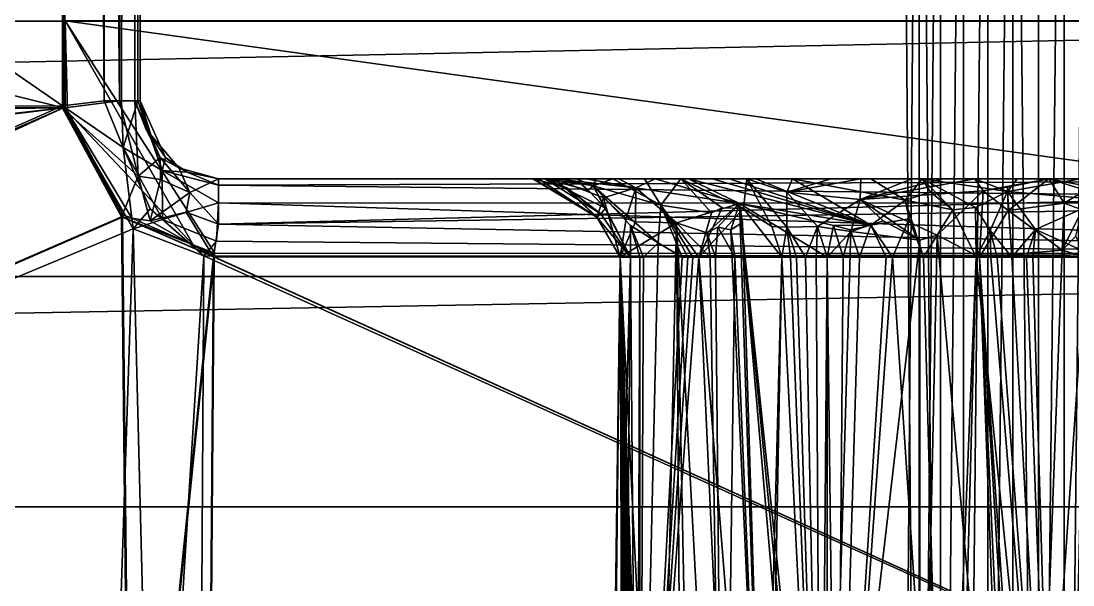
# Model space of a CAD drawing. Extents: x -30 to 83, y -53 to 60.
# Drawn here: x 24.895 to 27.588, y 0.556 to 2 of the extents above; entities that cross this region are included whole.
import ezdxf

# ---------------------------------------------------------------- set-up
doc = ezdxf.new("R2010")
doc.units = 0
doc.header["$MEASUREMENT"] = 0

msp = doc.modelspace()

# ---------------------------------------------------------------- linework, layer by layer
for points in [[(63.169998, -40), (-9.17, -40), (63.169998, 60)], [(-9.17, 60), (63.169998, 60), (-9.17, -40)], [(-7.187, 58, 2), (-7.187, -40, 2), (61.187, -40, 2)], [(61.187, 58, 2), (-7.187, 58, 2), (61.187, -40, 2)], [(2.69901, 1.776681, 66.700218), (25.000391, 1.782931, 66.700218), (2.7, 17.190451, 66.700218)], [(2.69901, 1.776681, 54.30022), (25, 17.190451, 54.30022), (9.932811, -4.822289, 54.300491)], [(25, 17.190451, 54.30022), (2.69901, 1.776681, 54.30022), (2.7, 17.190451, 54.30022)], [(25, 17.190451, 66.700218), (2.7, 17.190451, 66.700218), (25.000391, 1.782931, 66.700218)], [(10.648721, -4.802359, 54.30022), (9.932811, -4.822289, 54.300491), (25, 17.190451, 54.30022)], [(25.00099, 1.776681, 54.30022), (10.648721, -4.802359, 54.30022), (25, 17.190451, 54.30022)], [(25.086, 17.190451, 54.320881), (25.146749, 1.795481, 54.365742), (25, 17.190451, 54.30022)], [(25.00099, 1.776681, 54.30022), (25, 17.190451, 54.30022), (25.146749, 1.795481, 54.365742)], [(25.000391, 1.782931, 66.700218), (25.107361, 1.795481, 66.668739), (25, 17.190451, 66.700218)], [(25.12509, 17.190451, 66.655548), (25, 17.190451, 66.700218), (25.107361, 1.795481, 66.668739)], [(25.157831, 17.190451, 54.377842), (25.146749, 1.795481, 54.365742), (25.086, 17.190451, 54.320881)], [(25.12509, 17.190451, 66.655548), (25.107361, 1.795481, 66.668739), (25.15143, 1.795481, 66.62735)], [(25.12509, 17.190451, 66.655548), (25.15143, 1.795481, 66.62735), (25.184391, 17.190451, 66.57534)], [(25.146749, 1.795481, 54.365742), (25.157831, 17.190451, 54.377842), (25.186041, 1.795481, 54.430222)], [(25.15143, 1.795481, 66.62735), (25.19376, 1.795481, 66.54763), (25.184391, 17.190451, 66.57534)], [(25.157831, 17.190451, 54.377842), (25.200001, 17.190451, 54.500221), (25.186041, 1.795481, 54.430222)], [(25.19376, 1.795481, 66.54763), (25.200001, 17.190451, 66.500221), (25.184391, 17.190451, 66.57534)], [(25.200001, 1.795481, 54.500221), (25.186041, 1.795481, 54.430222), (25.200001, 17.190451, 54.500221)], [(25.19376, 1.795481, 66.54763), (25.200001, 1.795481, 66.500221), (25.200001, 17.190451, 66.500221)], [(25.200001, 17.190451, 66.500221), (25.200001, 1.795481, 66.500221), (25.200001, 17.190451, 54.500221)], [(25.200001, 1.795481, 66.500221), (25.200001, 1.795481, 54.500221), (25.200001, 17.190451, 54.500221)], [(2.697359, 7.31, 53.998001), (2.697, 1.777, 53.998001), (25.003, 1.777, 53.998001)], [(2.697359, 7.31, 53.998001), (25.003, 1.777, 53.998001), (25.002642, 7.31, 53.998001)], [(25.002642, 7.31, 53.998001), (25.003, 1.777, 53.998001), (25.007446, 2, 54)], [(0.964001, 4.692001, 68), (27.194, -2.101002, 68), (27.145, 4.145, 68)], [(0.964001, 4.692001, 68), (0.985001, 4.630001, 68), (27.145, -2.145, 68)], [(27.145, -2.145, 68), (27.194, -2.101002, 68), (0.964001, 4.692001, 68)], [(0.985001, 4.630001, 68), (0.998001, 4.566002, 68), (27.101, -2.194, 68)], [(27.101, -2.194, 68), (27.145, -2.145, 68), (0.985001, 4.630001, 68)], [(0.998001, 4.566002, 68), (1.001999, 4.5, 68), (27.064999, -2.249001, 68)], [(27.064999, -2.249001, 68), (27.101, -2.194, 68), (0.998001, 4.566002, 68)], [(0.972668, -2.015999, 67), (0.855, 4.145, 67), (26.997, 4.5, 67)], [(0.964001, -2.307999, 67), (0.935001, -2.249001, 67), (26.997, 4.5, 67)], [(0.935001, -2.249001, 67), (0.972668, -2.015999, 67), (26.997, 4.5, 67)], [(26.997, 4.5, 67), (27.001999, 4.433998, 67), (0.964001, -2.307999, 67)], [(1.001999, 4.5, 68), (0.998001, 4.433998, 68), (27.035999, -2.307999, 68)], [(27.035999, -2.307999, 68), (27.064999, -2.249001, 68), (1.001999, 4.5, 68)], [(0.985001, -2.369999, 67), (0.964001, -2.307999, 67), (27.001999, 4.433998, 67)], [(0.998001, 4.433998, 68), (0.985001, 4.369999, 68), (27.014999, -2.369999, 68)], [(27.001999, 4.433998, 67), (27.014999, 4.369999, 67), (0.985001, -2.369999, 67)], [(27.014999, -2.369999, 68), (27.035999, -2.307999, 68), (0.998001, 4.433998, 68)], [(0.985001, 4.369999, 68), (0.964001, 4.307999, 68), (27.001999, -2.433998, 68)], [(27.001999, -2.433998, 68), (27.014999, -2.369999, 68), (0.985001, 4.369999, 68)], [(0.998001, -2.433998, 67), (0.985001, -2.369999, 67), (27.014999, 4.369999, 67)], [(27.014999, 4.369999, 67), (27.035999, 4.307999, 67), (0.998001, -2.433998, 67)], [(0.964001, 4.307999, 68), (0.935001, 4.249001, 68), (26.997, -2.5, 68)], [(26.997, -2.5, 68), (27.001999, -2.433998, 68), (0.964001, 4.307999, 68)], [(1.001999, -2.5, 67), (0.998001, -2.433998, 67), (27.035999, 4.307999, 67)], [(27.035999, 4.307999, 67), (27.064999, 4.249001, 67), (1.001999, -2.5, 67)], [(0.935001, 4.249001, 68), (0.898998, 4.194, 68), (26.997, -2.5, 68)], [(27.064999, 4.249001, 67), (27.101, 4.194, 67), (0.998001, -2.566002, 67)], [(0.998001, -2.566002, 67), (1.001999, -2.5, 67), (27.064999, 4.249001, 67)], [(0.898998, 4.194, 68), (0.855, 4.145, 68), (27.001999, -2.566002, 68)], [(27.001999, -2.566002, 68), (26.997, -2.5, 68), (0.898998, 4.194, 68)], [(27.101, 4.194, 67), (27.145, 4.145, 67), (0.985001, -2.630001, 67)], [(0.985001, -2.630001, 67), (0.998001, -2.566002, 67), (27.101, 4.194, 67)], [(0.855, 4.145, 68), (0.806, 4.101002, 68), (27.001999, -2.566002, 68)], [(27.145, 4.145, 67), (27.194, 4.101002, 67), (0.964001, -2.692001, 67)], [(0.964001, -2.692001, 67), (0.985001, -2.630001, 67), (27.145, 4.145, 67)], [(27.194, 4.101002, 68), (27.145, 4.145, 68), (27.194, -2.101002, 68)], [(0.855, -2.145, 68), (27.001999, -2.566002, 68), (0.806, 4.101002, 68)], [(27.194, 4.101002, 67), (27.145, -2.145, 67), (0.964001, -2.692001, 67)], [(27.194, -2.101002, 67), (27.145, -2.145, 67), (27.194, 4.101002, 67)], [(27.249001, -2.064999, 67), (27.194, -2.101002, 67), (27.194, 4.101002, 67)], [(27.249001, 4.064999, 68), (27.194, 4.101002, 68), (27.194, -2.101002, 68)], [(27.249001, 4.064999, 67), (27.249001, -2.064999, 67), (27.194, 4.101002, 67)], [(27.194, -2.101002, 68), (27.249001, -2.064999, 68), (27.249001, 4.064999, 68)], [(27.307999, 4.035999, 68), (27.249001, 4.064999, 68), (27.249001, -2.064999, 68)], [(27.307999, 4.035999, 67), (27.249001, -2.064999, 67), (27.249001, 4.064999, 67)], [(27.249001, -2.064999, 67), (27.307999, 4.035999, 67), (27.307999, -2.035999, 67)], [(27.249001, -2.064999, 68), (27.307999, -2.035999, 68), (27.307999, 4.035999, 68)], [(27.369999, 4.014999, 68), (27.307999, 4.035999, 68), (27.307999, -2.035999, 68)], [(27.369999, 4.014999, 67), (27.307999, -2.035999, 67), (27.307999, 4.035999, 67)], [(27.307999, -2.035999, 68), (27.369999, -2.014999, 68), (27.369999, 4.014999, 68)], [(27.307999, -2.035999, 67), (27.369999, 4.014999, 67), (27.369999, -2.014999, 67)], [(27.434, 4.001999, 68), (27.369999, 4.014999, 68), (27.369999, -2.014999, 68)], [(27.434, 4.001999, 67), (27.369999, -2.014999, 67), (27.369999, 4.014999, 67)], [(27.630001, 4.014999, 68), (27.566, 4.001999, 68), (27.566, -2.001999, 68)], [(27.566, -2.001999, 67), (27.630001, 4.014999, 67), (27.630001, -2.014999, 67)], [(27.566, -2.001999, 68), (27.630001, -2.014999, 68), (27.630001, 4.014999, 68)], [(27.630001, 4.014999, 67), (27.566, -2.001999, 67), (27.566, 4.001999, 67)], [(27.369999, -2.014999, 67), (27.434, 4.001999, 67), (27.434, -2.001999, 67)], [(27.369999, -2.014999, 68), (27.434, -2.001999, 68), (27.434, 4.001999, 68)], [(27.5, 3.998001, 68), (27.434, 4.001999, 68), (27.5, -1.997002, 68)], [(27.434, -2.001999, 68), (27.5, -1.997002, 68), (27.434, 4.001999, 68)], [(27.5, 3.998001, 67), (27.5, -1.997002, 67), (27.434, 4.001999, 67)], [(27.434, -2.001999, 67), (27.434, 4.001999, 67), (27.5, -1.997002, 67)], [(27.5, -1.997002, 68), (27.566, -2.001999, 68), (27.566, 4.001999, 68)], [(27.566, 4.001999, 68), (27.5, 3.998001, 68), (27.5, -1.997002, 68)], [(27.5, -1.997002, 67), (27.566, 4.001999, 67), (27.566, -2.001999, 67)], [(27.566, 4.001999, 67), (27.5, -1.997002, 67), (27.5, 3.998001, 67)], [(-2, 2.703, 50.546001), (30, 1.999, 50.198002), (-2, 1.999, 50.198002)], [(-2, 2.703, 50.546001), (30, 2.703, 50.546001), (30, 1.999, 50.198002)], [(-2, 1.999, 50.198002), (30, 1.999, 50.198002), (-2, 1.346, 49.762001)], [(30, 1.346, 49.762001), (-2, 1.346, 49.762001), (30, 1.999, 50.198002)], [(25.007462, 1.777554, 54), (25.007446, 2, 54), (25.003, 1.777, 53.998001)], [(25.390444, 1.405333, 54), (25.007446, 2, 54), (25.334999, 1.426667, 54)], [(25.013159, 1.767842, 54), (25.334999, 1.426667, 54), (25.007446, 2, 54)], [(25.007462, 1.777554, 54), (25.013159, 1.767842, 54), (25.007446, 2, 54)], [(25.390444, 1.405333, 54), (29.31311, 1.404444, 54), (25.007446, 2, 54)], [(30, 2, 54), (25.007446, 2, 54), (29.31311, 1.404444, 54)], [(25.000391, 1.782931, 66.700218), (2.69901, 1.776681, 66.700218), (10.09194, -4.802359, 66.700218)], [(25.18186, 1.468151, 66.700218), (25.000391, 1.782931, 66.700218), (10.09194, -4.802359, 66.700218)], [(25.107361, 1.795481, 66.668739), (25.000391, 1.782931, 66.700218), (25.15601, 1.675861, 66.655167)], [(25.15601, 1.675861, 66.655167), (25.000391, 1.782931, 66.700218), (25.18186, 1.468151, 66.700218)], [(25.146749, 1.795481, 54.365742), (25.194641, 1.602691, 54.338791), (25.00099, 1.776681, 54.30022)], [(25.15601, 1.675861, 66.655167), (25.15143, 1.795481, 66.62735), (25.107361, 1.795481, 66.668739)], [(25.186041, 1.795481, 54.430222), (25.194641, 1.602691, 54.338791), (25.146749, 1.795481, 54.365742)], [(25.15143, 1.795481, 66.62735), (25.15601, 1.675861, 66.655167), (25.19376, 1.795481, 66.54763)], [(25.25598, 1.617441, 66.6036), (25.19376, 1.795481, 66.54763), (25.15601, 1.675861, 66.655167)], [(25.186041, 1.795481, 54.430222), (25.200001, 1.795481, 54.500221), (25.21521, 1.722371, 54.500221)], [(25.186041, 1.795481, 54.430222), (25.21521, 1.722371, 54.500221), (25.250561, 1.650491, 54.438202)], [(25.194641, 1.602691, 54.338791), (25.186041, 1.795481, 54.430222), (25.250561, 1.650491, 54.438202)], [(25.200001, 1.795481, 66.500221), (25.19376, 1.795481, 66.54763), (25.25598, 1.617441, 66.6036)], [(25.26425, 1.650511, 66.500221), (25.21521, 1.722371, 54.500221), (25.200001, 1.795481, 66.500221)], [(25.21521, 1.722371, 54.500221), (25.200001, 1.795481, 54.500221), (25.200001, 1.795481, 66.500221)], [(25.26425, 1.650511, 66.500221), (25.200001, 1.795481, 66.500221), (25.25598, 1.617441, 66.6036)], [(2.581, 1.513, 53.998001), (2.564, -0.727, 53.998001), (25.003, 1.777, 53.998001)], [(2.564, -0.727, 53.998001), (2.697, -0.973, 53.998001), (25.003, 1.777, 53.998001)], [(2.697, 1.777, 53.998001), (2.581, 1.513, 53.998001), (25.003, 1.777, 53.998001)], [(25.003, 1.777, 53.998001), (2.697, -0.973, 53.998001), (9.813, -4.804, 53.998001)], [(9.813, -4.804, 53.998001), (9.932, -4.824, 53.998001), (25.003, 1.777, 53.998001)], [(9.932, -4.824, 53.998001), (10.648, -4.804, 53.998001), (25.003, 1.777, 53.998001)], [(25.153999, 1.498, 53.998001), (25.003, 1.777, 53.998001), (10.648, -4.804, 53.998001)], [(25.00099, 1.776681, 54.30022), (25.152121, 1.498181, 54.30022), (10.648721, -4.802359, 54.30022)], [(25.152121, 1.498181, 54.30022), (25.00099, 1.776681, 54.30022), (25.194641, 1.602691, 54.338791)], [(25.007462, 1.777554, 54), (25.003, 1.777, 53.998001), (25.013159, 1.767842, 54)], [(25.003, 1.777, 53.998001), (25.153999, 1.498, 53.998001), (25.013159, 1.767842, 54)], [(25.334999, 1.426667, 54), (25.013159, 1.767842, 54), (25.178333, 1.494667, 54)], [(25.178333, 1.494667, 54), (25.013159, 1.767842, 54), (25.15621, 1.503526, 54)], [(25.15621, 1.503526, 54), (25.013159, 1.767842, 54), (25.153999, 1.498, 53.998001)], [(25.21521, 1.722371, 54.500221), (25.29834, 1.623821, 54.500221), (25.250561, 1.650491, 54.438202)], [(25.29834, 1.623821, 54.500221), (25.21521, 1.722371, 54.500221), (25.26425, 1.650511, 66.500221)], [(25.15601, 1.675861, 66.655167), (25.25699, 1.491661, 66.68911), (25.25598, 1.617441, 66.6036)], [(25.15601, 1.675861, 66.655167), (25.18186, 1.468151, 66.700218), (25.225019, 1.518721, 66.684242)], [(25.25699, 1.491661, 66.68911), (25.15601, 1.675861, 66.655167), (25.225019, 1.518721, 66.684242)], [(25.250561, 1.650491, 54.438202), (25.25135, 1.594191, 54.36879), (25.194641, 1.602691, 54.338791)], [(25.250561, 1.650491, 54.438202), (25.29834, 1.623821, 54.500221), (25.327, 1.560501, 54.373772)], [(25.250561, 1.650491, 54.438202), (25.327, 1.560501, 54.373772), (25.25135, 1.594191, 54.36879)], [(25.26425, 1.650511, 66.500221), (25.25598, 1.617441, 66.6036), (25.319641, 1.612911, 66.500221)], [(25.26425, 1.650511, 66.500221), (25.319641, 1.612911, 66.500221), (25.29834, 1.623821, 54.500221)], [(25.4, 1.534171, 66.641907), (25.4, 1.579451, 66.576393), (25.25598, 1.617441, 66.6036)], [(25.25598, 1.617441, 66.6036), (25.4, 1.579451, 66.576393), (25.319641, 1.612911, 66.500221)], [(25.25598, 1.617441, 66.6036), (25.25699, 1.491661, 66.68911), (25.4, 1.534171, 66.641907)], [(25.327, 1.560501, 54.373772), (25.29834, 1.623821, 54.500221), (25.4, 1.595551, 54.500221)], [(25.4, 1.595551, 54.500221), (25.29834, 1.623821, 54.500221), (25.4, 1.595551, 66.500221)], [(25.4, 1.595551, 66.500221), (25.29834, 1.623821, 54.500221), (25.319641, 1.612911, 66.500221)], [(25.194641, 1.602691, 54.338791), (25.224941, 1.488231, 54.306961), (25.152121, 1.498181, 54.30022)], [(25.194641, 1.602691, 54.338791), (25.25135, 1.594191, 54.36879), (25.224941, 1.488231, 54.306961)], [(25.327, 1.560501, 54.373772), (25.224941, 1.488231, 54.306961), (25.25135, 1.594191, 54.36879)], [(25.4, 1.595551, 66.500221), (25.319641, 1.612911, 66.500221), (25.4, 1.579451, 66.576393)], [(25.4, 1.595551, 54.500221), (25.4, 1.480111, 54.318958), (25.327, 1.560501, 54.373772)], [(26.34189, 1.595551, 61.075451), (26.262501, 1.595551, 60.887932), (25.4, 1.595551, 66.500221)], [(26.708601, 1.595551, 61.506611), (26.66551, 1.595551, 61.4734), (25.4, 1.595551, 66.500221)], [(26.66551, 1.595551, 61.4734), (26.603889, 1.595551, 61.419922), (25.4, 1.595551, 66.500221)], [(25.4, 1.595551, 66.500221), (26.262501, 1.595551, 60.887932), (26.219191, 1.595551, 60.716709)], [(25.4, 1.595551, 66.500221), (26.219191, 1.595551, 60.716709), (26.20503, 1.595551, 60.608879)], [(25.4, 1.595551, 66.500221), (26.20503, 1.595551, 60.608879), (25.4, 1.595551, 54.500221)], [(26.20739, 1.595551, 60.36446), (26.235651, 1.595551, 60.203812), (25.4, 1.595551, 54.500221)], [(26.603889, 1.595551, 61.419922), (26.5184, 1.595551, 61.332439), (25.4, 1.595551, 66.500221)], [(26.5184, 1.595551, 61.332439), (26.425261, 1.595551, 61.215519), (25.4, 1.595551, 66.500221)], [(25.4, 1.595551, 66.500221), (26.425261, 1.595551, 61.215519), (26.34189, 1.595551, 61.075451)], [(26.20739, 1.595551, 60.36446), (25.4, 1.595551, 54.500221), (26.20503, 1.595551, 60.608879)], [(25.4, 1.595551, 66.500221), (29.800001, 1.595551, 66.500221), (27.445301, 1.595551, 61.74992)], [(27.445301, 1.595551, 61.74992), (27.33666, 1.595551, 61.74477), (25.4, 1.595551, 66.500221)], [(26.87006, 1.595551, 61.607208), (26.776001, 1.595551, 61.552589), (25.4, 1.595551, 66.500221)], [(25.4, 1.595551, 66.500221), (26.776001, 1.595551, 61.552589), (26.708601, 1.595551, 61.506611)], [(26.235651, 1.595551, 60.203812), (26.275311, 1.595551, 60.07378), (25.4, 1.595551, 54.500221)], [(25.4, 1.595551, 54.500221), (26.275311, 1.595551, 60.07378), (26.31683, 1.595551, 59.973259)], [(27.04468, 1.595551, 59.31776), (27.17556, 1.595551, 59.281021), (25.4, 1.595551, 54.500221)], [(27.33666, 1.595551, 61.74477), (27.202101, 1.595551, 61.725391), (25.4, 1.595551, 66.500221)], [(27.202101, 1.595551, 61.725391), (27.070601, 1.595551, 61.690941), (25.4, 1.595551, 66.500221)], [(25.4, 1.595551, 66.500221), (27.070601, 1.595551, 61.690941), (26.87006, 1.595551, 61.607208)], [(26.31683, 1.595551, 59.973259), (26.36694, 1.595551, 59.876732), (25.4, 1.595551, 54.500221)], [(26.753099, 1.595551, 59.462521), (25.4, 1.595551, 54.500221), (26.58387, 1.595551, 59.598942)], [(26.36694, 1.595551, 59.876732), (26.409681, 1.595551, 59.80722), (25.4, 1.595551, 54.500221)], [(25.4, 1.595551, 54.500221), (26.409681, 1.595551, 59.80722), (26.491331, 1.595551, 59.698528)], [(26.491331, 1.595551, 59.698528), (26.58387, 1.595551, 59.598942), (25.4, 1.595551, 54.500221)], [(26.753099, 1.595551, 59.462521), (26.87006, 1.595551, 59.39323), (25.4, 1.595551, 54.500221)], [(25.4, 1.595551, 54.500221), (26.87006, 1.595551, 59.39323), (26.9685, 1.595551, 59.347)], [(27.17556, 1.595551, 59.281021), (27.25565, 1.595551, 59.265419), (25.4, 1.595551, 54.500221)], [(25.4, 1.595551, 54.500221), (27.25565, 1.595551, 59.265419), (27.33666, 1.595551, 59.255669)], [(26.9685, 1.595551, 59.347), (27.04468, 1.595551, 59.31776), (25.4, 1.595551, 54.500221)], [(27.33666, 1.595551, 59.255669), (27.526611, 1.595551, 59.25613), (25.4, 1.595551, 54.500221)], [(25.4, 1.595551, 54.500221), (27.526611, 1.595551, 59.25613), (29.800001, 1.595551, 54.500221)], [(25.4, 1.595551, 54.500221), (29.800001, 1.595551, 54.500221), (25.4, 1.480111, 54.318958)], [(29.800001, 1.547061, 54.373161), (25.4, 1.480111, 54.318958), (29.800001, 1.595551, 54.500221)], [(25.4, 1.579451, 66.576393), (29.800001, 1.595551, 66.500221), (25.4, 1.595551, 66.500221)], [(29.800001, 1.595551, 66.500221), (25.4, 1.579451, 66.576393), (29.800001, 1.533501, 66.644318)], [(26.36927, 1.497451, 60.547611), (26.20739, 1.595551, 60.36446), (26.20503, 1.595551, 60.608879)], [(26.219191, 1.595551, 60.716709), (26.36927, 1.497451, 60.547611), (26.20503, 1.595551, 60.608879)], [(26.292301, 1.572771, 60.424519), (26.235651, 1.595551, 60.203812), (26.20739, 1.595551, 60.36446)], [(26.20739, 1.595551, 60.36446), (26.36927, 1.497451, 60.547611), (26.292301, 1.572771, 60.424519)], [(26.219191, 1.595551, 60.716709), (26.262501, 1.595551, 60.887932), (26.36927, 1.497451, 60.547611)], [(26.275311, 1.595551, 60.07378), (26.235651, 1.595551, 60.203812), (26.328291, 1.582541, 60.12043)], [(26.235651, 1.595551, 60.203812), (26.34692, 1.566621, 60.179508), (26.328291, 1.582541, 60.12043)], [(26.39131, 1.520541, 60.217419), (26.34692, 1.566621, 60.179508), (26.235651, 1.595551, 60.203812)], [(26.292301, 1.572771, 60.424519), (26.37958, 1.505741, 60.32373), (26.235651, 1.595551, 60.203812)], [(26.37958, 1.505741, 60.32373), (26.39131, 1.520541, 60.217419), (26.235651, 1.595551, 60.203812)], [(26.468679, 1.573001, 61.12146), (26.262501, 1.595551, 60.887932), (26.34189, 1.595551, 61.075451)], [(26.262501, 1.595551, 60.887932), (26.38637, 1.547061, 60.860352), (26.36927, 1.497451, 60.547611)], [(26.38637, 1.547061, 60.860352), (26.262501, 1.595551, 60.887932), (26.468679, 1.573001, 61.12146)], [(26.328291, 1.582541, 60.12043), (26.359489, 1.578141, 60.077259), (26.275311, 1.595551, 60.07378)], [(26.31683, 1.595551, 59.973259), (26.275311, 1.595551, 60.07378), (26.359489, 1.578141, 60.077259)], [(26.31683, 1.595551, 59.973259), (26.359489, 1.578141, 60.077259), (26.36694, 1.595551, 59.876732)], [(26.425261, 1.595551, 61.215519), (26.468679, 1.573001, 61.12146), (26.34189, 1.595551, 61.075451)], [(26.409681, 1.595551, 59.80722), (26.36694, 1.595551, 59.876732), (26.359489, 1.578141, 60.077259)], [(26.532801, 1.528211, 59.889229), (26.409681, 1.595551, 59.80722), (26.359489, 1.578141, 60.077259)], [(26.491331, 1.595551, 59.698528), (26.409681, 1.595551, 59.80722), (26.532801, 1.528211, 59.889229)], [(26.425261, 1.595551, 61.215519), (26.5184, 1.595551, 61.332439), (26.468679, 1.573001, 61.12146)], [(26.734671, 1.532531, 61.348469), (26.468679, 1.573001, 61.12146), (26.5184, 1.595551, 61.332439)], [(26.491331, 1.595551, 59.698528), (26.532801, 1.528211, 59.889229), (26.58387, 1.595551, 59.598942)], [(26.734671, 1.532531, 61.348469), (26.5184, 1.595551, 61.332439), (26.603889, 1.595551, 61.419922)], [(26.662691, 1.508951, 59.74929), (26.58387, 1.595551, 59.598942), (26.532801, 1.528211, 59.889229)], [(26.58387, 1.595551, 59.598942), (26.74444, 1.519791, 59.662682), (26.753099, 1.595551, 59.462521)], [(26.58387, 1.595551, 59.598942), (26.690041, 1.521301, 59.709419), (26.74444, 1.519791, 59.662682)], [(26.690041, 1.521301, 59.709419), (26.58387, 1.595551, 59.598942), (26.662691, 1.508951, 59.74929)], [(26.66551, 1.595551, 61.4734), (27.07093, 1.476821, 61.498581), (26.603889, 1.595551, 61.419922)], [(27.07093, 1.476821, 61.498581), (26.734671, 1.532531, 61.348469), (26.603889, 1.595551, 61.419922)], [(26.66551, 1.595551, 61.4734), (26.708601, 1.595551, 61.506611), (27.07093, 1.476821, 61.498581)], [(26.776001, 1.595551, 61.552589), (27.07093, 1.476821, 61.498581), (26.708601, 1.595551, 61.506611)], [(26.753099, 1.595551, 59.462521), (26.74444, 1.519791, 59.662682), (26.81698, 1.473601, 59.640942)], [(26.87006, 1.595551, 59.39323), (26.753099, 1.595551, 59.462521), (26.855461, 1.561961, 59.525841)], [(26.753099, 1.595551, 59.462521), (26.855619, 1.471761, 59.615181), (26.855461, 1.561961, 59.525841)], [(26.81698, 1.473601, 59.640942), (26.855619, 1.471761, 59.615181), (26.753099, 1.595551, 59.462521)], [(26.87006, 1.595551, 61.607208), (27.07093, 1.476821, 61.498581), (26.776001, 1.595551, 61.552589)], [(26.87006, 1.595551, 59.39323), (26.855461, 1.561961, 59.525841), (26.9685, 1.595551, 59.347)], [(26.855461, 1.561961, 59.525841), (27.04468, 1.595551, 59.31776), (26.9685, 1.595551, 59.347)], [(27.04468, 1.595551, 59.31776), (26.855461, 1.561961, 59.525841), (27.042891, 1.542881, 59.462189)], [(27.070601, 1.595551, 61.690941), (27.158131, 1.541461, 61.57592), (26.87006, 1.595551, 61.607208)], [(27.158131, 1.541461, 61.57592), (27.07093, 1.476821, 61.498581), (26.87006, 1.595551, 61.607208)], [(27.25565, 1.595551, 59.265419), (27.042891, 1.542881, 59.462189), (27.33666, 1.595551, 59.255669)], [(27.358301, 1.564971, 59.356861), (27.33666, 1.595551, 59.255669), (27.042891, 1.542881, 59.462189)], [(27.17556, 1.595551, 59.281021), (27.042891, 1.542881, 59.462189), (27.25565, 1.595551, 59.265419)], [(27.04468, 1.595551, 59.31776), (27.042891, 1.542881, 59.462189), (27.17556, 1.595551, 59.281021)], [(27.070601, 1.595551, 61.690941), (27.202101, 1.595551, 61.725391), (27.158131, 1.541461, 61.57592)], [(27.202101, 1.595551, 61.725391), (27.223631, 1.561961, 61.618992), (27.158131, 1.541461, 61.57592)], [(27.33666, 1.595551, 61.74477), (27.42083, 1.563441, 61.642899), (27.202101, 1.595551, 61.725391)], [(27.33864, 1.522451, 61.591412), (27.280201, 1.516751, 61.579021), (27.202101, 1.595551, 61.725391)], [(27.280201, 1.516751, 61.579021), (27.223631, 1.561961, 61.618992), (27.202101, 1.595551, 61.725391)], [(27.33864, 1.522451, 61.591412), (27.202101, 1.595551, 61.725391), (27.42083, 1.563441, 61.642899)], [(27.445301, 1.595551, 61.74992), (27.42083, 1.563441, 61.642899), (27.33666, 1.595551, 61.74477)], [(27.526611, 1.595551, 59.25613), (27.33666, 1.595551, 59.255669), (27.358301, 1.564971, 59.356861)], [(27.358301, 1.564971, 59.356861), (27.420231, 1.574771, 59.334122), (27.526611, 1.595551, 59.25613)], [(27.420231, 1.574771, 59.334122), (27.42215, 1.514811, 59.4095), (27.526611, 1.595551, 59.25613)], [(27.42083, 1.563441, 61.642899), (27.445301, 1.595551, 61.74992), (27.60792, 1.595551, 61.738708)], [(27.60792, 1.595551, 61.738708), (27.663, 1.542321, 61.595219), (27.42083, 1.563441, 61.642899)], [(27.565969, 1.533501, 59.400421), (27.526611, 1.595551, 59.25613), (27.42215, 1.514811, 59.4095)], [(27.60792, 1.595551, 61.738708), (27.445301, 1.595551, 61.74992), (29.800001, 1.595551, 66.500221)], [(27.526611, 1.595551, 59.25613), (27.68166, 1.565511, 59.375172), (27.84642, 1.595551, 59.314739)], [(27.68166, 1.565511, 59.375172), (27.526611, 1.595551, 59.25613), (27.620411, 1.566771, 59.361809)], [(27.526611, 1.595551, 59.25613), (27.565969, 1.533501, 59.400421), (27.620411, 1.566771, 59.361809)], [(27.526611, 1.595551, 59.25613), (27.84642, 1.595551, 59.314739), (29.800001, 1.595551, 54.500221)], [(25.4, 1.579451, 66.576393), (25.4, 1.534171, 66.641907), (29.800001, 1.533501, 66.644318)], [(26.292301, 1.572771, 60.424519), (26.36927, 1.497451, 60.547611), (26.37958, 1.505741, 60.32373)], [(26.359489, 1.578141, 60.077259), (26.328291, 1.582541, 60.12043), (26.34692, 1.566621, 60.179508)], [(26.39131, 1.520541, 60.217419), (26.359489, 1.578141, 60.077259), (26.34692, 1.566621, 60.179508)], [(26.359489, 1.578141, 60.077259), (26.526161, 1.432001, 59.988911), (26.532801, 1.528211, 59.889229)], [(26.526161, 1.432001, 59.988911), (26.359489, 1.578141, 60.077259), (26.454821, 1.475921, 60.114231)], [(26.45546, 1.395611, 60.16349), (26.359489, 1.578141, 60.077259), (26.39131, 1.520541, 60.217419)], [(26.454821, 1.475921, 60.114231), (26.359489, 1.578141, 60.077259), (26.45546, 1.395611, 60.16349)], [(26.38637, 1.547061, 60.860352), (26.468679, 1.573001, 61.12146), (26.44426, 1.494401, 60.890301)], [(26.468679, 1.573001, 61.12146), (26.46764, 1.485421, 60.931309), (26.44426, 1.494401, 60.890301)], [(26.468679, 1.573001, 61.12146), (26.572611, 1.483251, 61.116009), (26.46764, 1.485421, 60.931309)], [(26.468679, 1.573001, 61.12146), (26.734671, 1.532531, 61.348469), (26.572611, 1.483251, 61.116009)], [(27.24008, 1.451421, 59.462749), (27.358301, 1.564971, 59.356861), (27.042891, 1.542881, 59.462189)], [(27.358301, 1.564971, 59.356861), (27.24008, 1.451421, 59.462749), (27.348961, 1.395611, 59.45509)], [(27.33864, 1.522451, 61.591412), (27.42083, 1.563441, 61.642899), (27.37657, 1.463171, 61.561871)], [(27.358301, 1.564971, 59.356861), (27.348961, 1.395611, 59.45509), (27.42215, 1.514811, 59.4095)], [(27.42215, 1.514811, 59.4095), (27.420231, 1.574771, 59.334122), (27.358301, 1.564971, 59.356861)], [(27.42083, 1.563441, 61.642899), (27.43153, 1.395611, 61.550018), (27.37657, 1.463171, 61.561871)], [(27.492361, 1.465681, 61.562912), (27.42083, 1.563441, 61.642899), (27.663, 1.542321, 61.595219)], [(27.492361, 1.465681, 61.562912), (27.43153, 1.395611, 61.550018), (27.42083, 1.563441, 61.642899)], [(27.611681, 1.516751, 59.42017), (27.620411, 1.566771, 59.361809), (27.565969, 1.533501, 59.400421)], [(25.327, 1.560501, 54.373772), (25.31728, 1.510401, 54.330681), (25.224941, 1.488231, 54.306961)], [(25.31728, 1.510401, 54.330681), (25.327, 1.560501, 54.373772), (25.4, 1.480111, 54.318958)], [(29.800001, 1.395611, 54.30022), (25.4, 1.480111, 54.318958), (29.800001, 1.547061, 54.373161)], [(26.38637, 1.547061, 60.860352), (26.428621, 1.395611, 60.742939), (26.36927, 1.497451, 60.547611)], [(26.428621, 1.395611, 60.742939), (26.38637, 1.547061, 60.860352), (26.44426, 1.494401, 60.890301)], [(26.855461, 1.561961, 59.525841), (26.934261, 1.473601, 59.56583), (27.042891, 1.542881, 59.462189)], [(26.855461, 1.561961, 59.525841), (26.855619, 1.471761, 59.615181), (26.934261, 1.473601, 59.56583)], [(26.934261, 1.473601, 59.56583), (27.01918, 1.461331, 59.528419), (27.042891, 1.542881, 59.462189)], [(27.042891, 1.542881, 59.462189), (27.01918, 1.461331, 59.528419), (27.10215, 1.487851, 59.48542)], [(27.19599, 1.438851, 59.47633), (27.24008, 1.451421, 59.462749), (27.042891, 1.542881, 59.462189)], [(27.10215, 1.487851, 59.48542), (27.19599, 1.438851, 59.47633), (27.042891, 1.542881, 59.462189)], [(27.07093, 1.476821, 61.498581), (27.158131, 1.541461, 61.57592), (27.16835, 1.493551, 61.538391)], [(27.223631, 1.561961, 61.618992), (27.280201, 1.516751, 61.579021), (27.158131, 1.541461, 61.57592)], [(27.16835, 1.493551, 61.538391), (27.158131, 1.541461, 61.57592), (27.2057, 1.395611, 61.52137)], [(27.280201, 1.516751, 61.579021), (27.2057, 1.395611, 61.52137), (27.158131, 1.541461, 61.57592)], [(27.65049, 1.395611, 61.530899), (27.492361, 1.465681, 61.562912), (27.663, 1.542321, 61.595219)], [(25.225019, 1.518721, 66.684242), (25.18186, 1.468151, 66.700218), (25.25699, 1.491661, 66.68911)], [(25.38744, 1.396011, 54.30022), (25.224941, 1.488231, 54.306961), (25.31728, 1.510401, 54.330681)], [(25.4, 1.534171, 66.641907), (25.25699, 1.491661, 66.68911), (25.394661, 1.436611, 66.694458)], [(25.31728, 1.510401, 54.330681), (25.4, 1.480111, 54.318958), (25.38744, 1.396011, 54.30022)], [(25.394661, 1.436611, 66.694458), (29.800001, 1.395611, 66.700218), (25.4, 1.534171, 66.641907)], [(29.800001, 1.533501, 66.644318), (25.4, 1.534171, 66.641907), (29.800001, 1.395611, 66.700218)], [(26.37958, 1.505741, 60.32373), (26.45546, 1.395611, 60.16349), (26.39131, 1.520541, 60.217419)], [(26.532801, 1.528211, 59.889229), (26.526161, 1.432001, 59.988911), (26.587641, 1.395611, 59.901199)], [(26.532801, 1.528211, 59.889229), (26.63006, 1.395611, 59.84433), (26.662691, 1.508951, 59.74929)], [(26.602291, 1.395611, 59.88063), (26.61442, 1.395611, 59.86438), (26.532801, 1.528211, 59.889229)], [(26.63006, 1.395611, 59.84433), (26.532801, 1.528211, 59.889229), (26.61442, 1.395611, 59.86438)], [(26.602291, 1.395611, 59.88063), (26.532801, 1.528211, 59.889229), (26.587641, 1.395611, 59.901199)], [(26.572611, 1.483251, 61.116009), (26.734671, 1.532531, 61.348469), (26.650961, 1.457381, 61.198521)], [(26.63006, 1.395611, 59.84433), (26.74444, 1.519791, 59.662682), (26.690041, 1.521301, 59.709419)], [(26.63006, 1.395611, 59.84433), (26.690041, 1.521301, 59.709419), (26.662691, 1.508951, 59.74929)], [(26.84268, 1.395611, 59.643681), (26.74444, 1.519791, 59.662682), (26.63006, 1.395611, 59.84433)], [(26.650961, 1.457381, 61.198521), (26.734671, 1.532531, 61.348469), (26.678541, 1.471761, 61.236031)], [(26.7124, 1.465431, 61.26775), (26.678541, 1.471761, 61.236031), (26.734671, 1.532531, 61.348469)], [(26.74214, 1.483821, 61.30407), (26.7124, 1.465431, 61.26775), (26.734671, 1.532531, 61.348469)], [(26.734671, 1.532531, 61.348469), (27.07093, 1.476821, 61.498581), (26.975351, 1.475921, 61.456291)], [(26.734671, 1.532531, 61.348469), (26.80612, -0.603729, 61.329632), (26.74214, 1.483821, 61.30407)], [(26.734671, 1.532531, 61.348469), (26.975351, 1.475921, 61.456291), (26.958931, 1.395611, 61.42831)], [(26.958931, 1.395611, 61.42831), (26.958931, -0.603729, 61.42831), (26.734671, 1.532531, 61.348469)], [(26.958931, -0.603729, 61.42831), (26.94261, -0.603729, 61.419491), (26.734671, 1.532531, 61.348469)], [(26.94261, -0.603729, 61.419491), (26.919161, -0.603729, 61.406151), (26.734671, 1.532531, 61.348469)], [(26.919161, -0.603729, 61.406151), (26.80612, -0.603729, 61.329632), (26.734671, 1.532531, 61.348469)], [(26.84268, 1.395611, 59.643681), (26.81698, 1.473601, 59.640942), (26.74444, 1.519791, 59.662682)], [(27.2057, 1.395611, 61.52137), (27.280201, 1.516751, 61.579021), (27.3405, 1.395611, 61.54446)], [(27.33864, 1.522451, 61.591412), (27.3405, 1.395611, 61.54446), (27.280201, 1.516751, 61.579021)], [(27.37657, 1.463171, 61.561871), (27.3405, 1.395611, 61.54446), (27.33864, 1.522451, 61.591412)], [(27.56027, 1.412971, 59.454498), (27.42215, 1.514811, 59.4095), (27.348961, 1.395611, 59.45509)], [(27.56027, 1.412971, 59.454498), (27.565969, 1.533501, 59.400421), (27.42215, 1.514811, 59.4095)], [(27.56027, 1.412971, 59.454498), (27.611681, 1.516751, 59.42017), (27.565969, 1.533501, 59.400421)], [(27.595251, 1.449191, 59.452042), (27.611681, 1.516751, 59.42017), (27.56027, 1.412971, 59.454498)], [(25.153999, 1.498, 53.998001), (10.648, -4.804, 53.998001), (25.177, -0.679, 53.998001)], [(25.152121, 1.498181, 54.30022), (25.17527, -0.678509, 54.30022), (10.648721, -4.802359, 54.30022)], [(25.152121, 1.498181, 54.30022), (25.38744, 1.396011, 54.30022), (25.17527, -0.678509, 54.30022)], [(25.38744, 1.396011, 54.30022), (25.152121, 1.498181, 54.30022), (25.224941, 1.488231, 54.306961)], [(25.15621, 1.503526, 54), (25.153999, 1.498, 53.998001), (25.178333, 1.494667, 54)], [(25.389, 1.396, 53.998001), (25.153999, 1.498, 53.998001), (25.177, -0.679, 53.998001)], [(25.178333, 1.494667, 54), (25.153999, 1.498, 53.998001), (25.334999, 1.426667, 54)], [(25.389, 1.396, 53.998001), (25.334999, 1.426667, 54), (25.153999, 1.498, 53.998001)], [(25.18186, 1.468151, 66.700218), (25.36245, 1.398371, 66.700218), (25.25699, 1.491661, 66.68911)], [(25.394661, 1.436611, 66.694458), (25.25699, 1.491661, 66.68911), (25.36245, 1.398371, 66.700218)], [(26.45546, 1.395611, 60.16349), (26.37958, 1.505741, 60.32373), (26.36927, 1.497451, 60.547611)], [(26.428621, 1.395611, 60.742939), (26.45546, 1.395611, 60.16349), (26.36927, 1.497451, 60.547611)], [(26.44426, 1.494401, 60.890301), (26.46764, 1.485421, 60.931309), (26.428621, 1.395611, 60.742939)], [(26.572611, 1.483251, 61.116009), (26.428621, 1.395611, 60.742939), (26.46764, 1.485421, 60.931309)], [(26.572611, 1.483251, 61.116009), (26.52883, -0.603729, 61.00415), (26.428621, 1.395611, 60.742939)], [(26.587641, -0.603729, 61.099239), (26.52883, -0.603729, 61.00415), (26.572611, 1.483251, 61.116009)], [(26.572611, 1.483251, 61.116009), (26.650961, 1.457381, 61.198521), (26.65938, 1.395611, 61.19117)], [(26.65938, 1.395611, 61.19117), (26.69459, -0.771549, 61.35807), (26.572611, 1.483251, 61.116009)], [(26.69459, -0.771549, 61.35807), (26.61442, -0.603729, 61.136059), (26.572611, 1.483251, 61.116009)], [(26.61442, -0.603729, 61.136059), (26.587641, -0.603729, 61.099239), (26.572611, 1.483251, 61.116009)], [(26.7124, 1.465431, 61.26775), (26.74214, 1.483821, 61.30407), (26.80612, -0.603729, 61.329632)], [(27.19599, 1.438851, 59.47633), (27.10215, 1.487851, 59.48542), (27.01918, 1.461331, 59.528419)], [(27.12648, 1.395611, 61.499142), (27.07093, 1.476821, 61.498581), (27.16835, 1.493551, 61.538391)], [(27.12648, 1.395611, 61.499142), (27.16835, 1.493551, 61.538391), (27.2057, 1.395611, 61.52137)], [(25.18186, 1.468151, 66.700218), (10.09194, -4.802359, 66.700218), (25.109131, -0.734559, 66.700157)], [(25.109131, -0.734559, 66.700157), (25.235321, -0.643239, 66.700172), (25.18186, 1.468151, 66.700218)], [(25.18186, 1.468151, 66.700218), (25.235321, -0.643239, 66.700172), (25.36245, 1.398371, 66.700218)], [(25.38744, 1.396011, 54.30022), (25.4, 1.480111, 54.318958), (29.800001, 1.395611, 54.30022)], [(26.454821, 1.475921, 60.114231), (26.488501, 1.395611, 60.078289), (26.526161, 1.432001, 59.988911)], [(26.488501, 1.395611, 60.078289), (26.454821, 1.475921, 60.114231), (26.47896, 1.395611, 60.100739)], [(26.47896, 1.395611, 60.100739), (26.454821, 1.475921, 60.114231), (26.45546, 1.395611, 60.16349)], [(26.650961, 1.457381, 61.198521), (26.678541, 1.471761, 61.236031), (26.67263, 1.395611, 61.206051)], [(26.65938, 1.395611, 61.19117), (26.650961, 1.457381, 61.198521), (26.67263, 1.395611, 61.206051)], [(26.67263, 1.395611, 61.206051), (26.678541, 1.471761, 61.236031), (26.72245, 1.395611, 61.257301)], [(26.7124, 1.465431, 61.26775), (26.72245, 1.395611, 61.257301), (26.678541, 1.471761, 61.236031)], [(26.72245, 1.395611, 61.257301), (26.7124, 1.465431, 61.26775), (26.80612, -0.603729, 61.329632)], [(26.855619, 1.471761, 59.615181), (26.81698, 1.473601, 59.640942), (26.84268, 1.395611, 59.643681)], [(26.864601, 1.395611, 59.628551), (26.855619, 1.471761, 59.615181), (26.84268, 1.395611, 59.643681)], [(26.855619, 1.471761, 59.615181), (26.90309, 1.395611, 59.603901), (26.934261, 1.473601, 59.56583)], [(26.864601, 1.395611, 59.628551), (26.88039, 1.395611, 59.618149), (26.855619, 1.471761, 59.615181)], [(26.90309, 1.395611, 59.603901), (26.855619, 1.471761, 59.615181), (26.88039, 1.395611, 59.618149)], [(26.93088, 1.395611, 59.58762), (26.934261, 1.473601, 59.56583), (26.90309, 1.395611, 59.603901)], [(26.958931, 1.395611, 59.572128), (26.934261, 1.473601, 59.56583), (26.93088, 1.395611, 59.58762)], [(26.934261, 1.473601, 59.56583), (26.958931, 1.395611, 59.572128), (27.01918, 1.461331, 59.528419)], [(26.99963, 1.395611, 61.44873), (26.958931, 1.395611, 61.42831), (26.975351, 1.475921, 61.456291)], [(27.01918, 1.461331, 59.528419), (26.958931, 1.395611, 59.572128), (26.958931, -0.603729, 59.572128)], [(27.01918, 1.461331, 59.528419), (26.958931, -0.603729, 59.572128), (27.19599, 1.438851, 59.47633)], [(27.018579, 1.465431, 61.473381), (26.975351, 1.475921, 61.456291), (27.07093, 1.476821, 61.498581)], [(27.018579, 1.465431, 61.473381), (26.99963, 1.395611, 61.44873), (26.975351, 1.475921, 61.456291)], [(26.99963, 1.395611, 61.44873), (27.018579, 1.465431, 61.473381), (27.04117, 1.395611, 61.467361)], [(27.018579, 1.465431, 61.473381), (27.07093, 1.476821, 61.498581), (27.04117, 1.395611, 61.467361)], [(27.109529, 1.395611, 61.493488), (27.04117, 1.395611, 61.467361), (27.07093, 1.476821, 61.498581)], [(27.109529, 1.395611, 61.493488), (27.07093, 1.476821, 61.498581), (27.12648, 1.395611, 61.499142)], [(27.37755, 1.395611, 61.547722), (27.3405, 1.395611, 61.54446), (27.37657, 1.463171, 61.561871)], [(27.43153, 1.395611, 61.550018), (27.39436, 1.395611, 61.54874), (27.37657, 1.463171, 61.561871)], [(27.37755, 1.395611, 61.547722), (27.37657, 1.463171, 61.561871), (27.39436, 1.395611, 61.54874)], [(27.468901, 1.395611, 61.550049), (27.43153, 1.395611, 61.550018), (27.492361, 1.465681, 61.562912)], [(27.468901, 1.395611, 61.550049), (27.492361, 1.465681, 61.562912), (27.48539, 1.395611, 61.549622)], [(27.65049, 1.395611, 61.530899), (27.48539, 1.395611, 61.549622), (27.492361, 1.465681, 61.562912)], [(25.394661, 1.436611, 66.694458), (25.36245, 1.398371, 66.700218), (29.800001, 1.395611, 66.700218)], [(26.526161, 1.432001, 59.988911), (26.488501, 1.395611, 60.078289), (26.47896, -0.603729, 60.100739)], [(26.526161, 1.432001, 59.988911), (26.47896, -0.603729, 60.100739), (26.587641, 1.395611, 59.901199)], [(26.958931, -0.603729, 59.572128), (27.19718, -0.603729, 59.48111), (27.19599, 1.438851, 59.47633)], [(27.19599, 1.438851, 59.47633), (27.19718, -0.603729, 59.48111), (27.24008, 1.451421, 59.462749)], [(27.19718, -0.603729, 59.48111), (27.423201, -0.603729, 59.450562), (27.24008, 1.451421, 59.462749)], [(27.348961, 1.395611, 59.45509), (27.24008, 1.451421, 59.462749), (27.423201, -0.603729, 59.450562)], [(27.595251, 1.449191, 59.452042), (27.56027, 1.412971, 59.454498), (27.621231, 1.395611, 59.464279)], [(25.384333, 1.4036, 54), (25.390444, 1.405333, 54), (25.334999, 1.426667, 54)], [(25.334999, 1.426667, 54), (25.389, 1.396, 53.998001), (25.384333, 1.4036, 54)], [(25.384333, 1.4036, 54), (25.389, 1.396, 53.998001), (25.390444, 1.405333, 54)], [(25.390444, 1.405333, 54), (25.389, 1.396, 53.998001), (29.31311, 1.404444, 54)], [(29.802, 1.395, 53.998001), (29.31311, 1.404444, 54), (25.389, 1.396, 53.998001)], [(27.56027, 1.412971, 59.454498), (27.348961, 1.395611, 59.45509), (27.48539, -0.603729, 59.450821)], [(27.56027, 1.412971, 59.454498), (27.48539, -0.603729, 59.450821), (27.621231, 1.395611, 59.464279)], [(25.371861, -0.605999, 54.30022), (25.17527, -0.678509, 54.30022), (25.38744, 1.396011, 54.30022)], [(25.374001, -0.607, 53.998001), (25.389, 1.396, 53.998001), (25.177, -0.679, 53.998001)], [(25.350401, -0.611089, 66.700127), (25.36245, 1.398371, 66.700218), (25.235321, -0.643239, 66.700172)], [(29.800001, -0.603729, 66.700218), (25.36245, 1.398371, 66.700218), (25.350401, -0.611089, 66.700127)], [(29.800001, 1.395611, 66.700218), (25.36245, 1.398371, 66.700218), (29.800001, -0.603729, 66.700218)], [(25.371861, -0.605999, 54.30022), (25.38744, 1.396011, 54.30022), (29.800001, -0.603729, 54.30022)], [(25.374001, -0.607, 53.998001), (29.802, -0.604, 53.998001), (25.389, 1.396, 53.998001)], [(29.800001, 1.395611, 54.30022), (29.800001, -0.603729, 54.30022), (25.38744, 1.396011, 54.30022)], [(29.802, 1.395, 53.998001), (25.389, 1.396, 53.998001), (29.802, -0.604, 53.998001)], [(26.406, -0.651119, 60.660519), (26.401611, -0.603729, 60.557232), (26.428621, 1.395611, 60.742939)], [(26.45546, 1.395611, 60.16349), (26.428621, 1.395611, 60.742939), (26.401611, -0.603729, 60.557232)], [(26.401611, -0.603729, 60.557232), (26.402241, -0.603729, 60.431709), (26.45546, 1.395611, 60.16349)], [(26.402241, -0.603729, 60.431709), (26.437201, -0.603729, 60.223869), (26.45546, 1.395611, 60.16349)], [(26.406, -0.651119, 60.660519), (26.428621, 1.395611, 60.742939), (26.435341, -0.603729, 60.770351)], [(26.49719, -0.603729, 60.941422), (26.428621, 1.395611, 60.742939), (26.52883, -0.603729, 61.00415)], [(26.49719, -0.603729, 60.941422), (26.488501, -0.603729, 60.92215), (26.428621, 1.395611, 60.742939)], [(26.488501, -0.603729, 60.92215), (26.47896, -0.603729, 60.8997), (26.428621, 1.395611, 60.742939)], [(26.47896, -0.603729, 60.8997), (26.47105, -0.603729, 60.87991), (26.428621, 1.395611, 60.742939)], [(26.47105, -0.603729, 60.87991), (26.462561, -0.603729, 60.85722), (26.428621, 1.395611, 60.742939)], [(26.462561, -0.603729, 60.85722), (26.45546, -0.603729, 60.836948), (26.428621, 1.395611, 60.742939)], [(26.45546, -0.603729, 60.836948), (26.448009, -0.603729, 60.814079), (26.428621, 1.395611, 60.742939)], [(26.448009, -0.603729, 60.814079), (26.44175, -0.603729, 60.793362), (26.428621, 1.395611, 60.742939)], [(26.435341, -0.603729, 60.770351), (26.428621, 1.395611, 60.742939), (26.44175, -0.603729, 60.793362)], [(26.47105, -0.603729, 60.120529), (26.45546, 1.395611, 60.16349), (26.437201, -0.603729, 60.223869)], [(26.47896, 1.395611, 60.100739), (26.45546, 1.395611, 60.16349), (26.47105, -0.603729, 60.120529)], [(26.47105, -0.603729, 60.120529), (26.47896, -0.603729, 60.100739), (26.47896, 1.395611, 60.100739)], [(26.47896, 1.395611, 60.100739), (26.47896, -0.603729, 60.100739), (26.488501, 1.395611, 60.078289)], [(26.587641, 1.395611, 59.901199), (26.47896, -0.603729, 60.100739), (26.602291, 1.395611, 59.88063)], [(26.602291, 1.395611, 59.88063), (26.47896, -0.603729, 60.100739), (26.61442, 1.395611, 59.86438)], [(26.61442, 1.395611, 59.86438), (26.47896, -0.603729, 60.100739), (26.63006, 1.395611, 59.84433)], [(26.47896, -0.603729, 60.100739), (26.72216, -0.622769, 59.738071), (26.63006, 1.395611, 59.84433)], [(26.791031, -0.603729, 59.682751), (26.63006, 1.395611, 59.84433), (26.72216, -0.622769, 59.738071)], [(26.63006, 1.395611, 59.84433), (26.791031, -0.603729, 59.682751), (26.84268, 1.395611, 59.643681)], [(26.67263, 1.395611, 61.206051), (26.69459, -0.771549, 61.35807), (26.65938, 1.395611, 61.19117)], [(26.67263, 1.395611, 61.206051), (26.72245, 1.395611, 61.257301), (26.69459, -0.771549, 61.35807)], [(26.80612, -0.603729, 61.329632), (26.69459, -0.771549, 61.35807), (26.72245, 1.395611, 61.257301)], [(26.80612, -0.603729, 59.670811), (26.84268, 1.395611, 59.643681), (26.791031, -0.603729, 59.682751)], [(26.80612, -0.603729, 59.670811), (26.94261, -0.603729, 59.580952), (26.84268, 1.395611, 59.643681)], [(26.864601, 1.395611, 59.628551), (26.84268, 1.395611, 59.643681), (26.94261, -0.603729, 59.580952)], [(26.864601, 1.395611, 59.628551), (26.94261, -0.603729, 59.580952), (26.88039, 1.395611, 59.618149)], [(26.88039, 1.395611, 59.618149), (26.94261, -0.603729, 59.580952), (26.90309, 1.395611, 59.603901)], [(26.93088, 1.395611, 59.58762), (26.90309, 1.395611, 59.603901), (26.94261, -0.603729, 59.580952)], [(26.93088, 1.395611, 59.58762), (26.94261, -0.603729, 59.580952), (26.958931, 1.395611, 59.572128)], [(26.94261, -0.603729, 59.580952), (26.958931, -0.603729, 59.572128), (26.958931, 1.395611, 59.572128)], [(26.99963, 1.395611, 61.44873), (26.983089, -0.603729, 61.440701), (26.958931, 1.395611, 61.42831)], [(26.983089, -0.603729, 61.440701), (26.958931, -0.603729, 61.42831), (26.958931, 1.395611, 61.42831)], [(27.25881, -0.603729, 61.532669), (26.983089, -0.603729, 61.440701), (27.12648, 1.395611, 61.499142)], [(27.109529, 1.395611, 61.493488), (27.12648, 1.395611, 61.499142), (26.983089, -0.603729, 61.440701)], [(27.04117, 1.395611, 61.467361), (27.109529, 1.395611, 61.493488), (26.983089, -0.603729, 61.440701)], [(26.99963, 1.395611, 61.44873), (27.04117, 1.395611, 61.467361), (26.983089, -0.603729, 61.440701)], [(27.12648, 1.395611, 61.499142), (27.2057, 1.395611, 61.52137), (27.25881, -0.603729, 61.532669)], [(27.2057, 1.395611, 61.52137), (27.3405, 1.395611, 61.54446), (27.25881, -0.603729, 61.532669)], [(27.286751, -0.603729, 61.537449), (27.25881, -0.603729, 61.532669), (27.3405, 1.395611, 61.54446)], [(27.286751, -0.603729, 61.537449), (27.3405, 1.395611, 61.54446), (27.546329, -0.641799, 61.553772)], [(27.37755, 1.395611, 61.547722), (27.546329, -0.641799, 61.553772), (27.3405, 1.395611, 61.54446)], [(27.423201, -0.603729, 59.450562), (27.439871, -0.603729, 59.450272), (27.348961, 1.395611, 59.45509)], [(27.439871, -0.603729, 59.450272), (27.468901, -0.603729, 59.45039), (27.348961, 1.395611, 59.45509)], [(27.468901, -0.603729, 59.45039), (27.48539, -0.603729, 59.450821), (27.348961, 1.395611, 59.45509)], [(27.39436, 1.395611, 61.54874), (27.546329, -0.641799, 61.553772), (27.37755, 1.395611, 61.547722)], [(27.43153, 1.395611, 61.550018), (27.546329, -0.641799, 61.553772), (27.39436, 1.395611, 61.54874)], [(27.43153, 1.395611, 61.550018), (27.468901, 1.395611, 61.550049), (27.546329, -0.641799, 61.553772)], [(27.48539, 1.395611, 61.549622), (27.546329, -0.641799, 61.553772), (27.468901, 1.395611, 61.550049)], [(27.65049, 1.395611, 61.530899), (27.546329, -0.641799, 61.553772), (27.48539, 1.395611, 61.549622)], [(27.57616, -0.603729, 59.457829), (27.621231, 1.395611, 59.464279), (27.48539, -0.603729, 59.450821)], [(27.82601, -0.603729, 61.480591), (27.546329, -0.641799, 61.553772), (27.65049, 1.395611, 61.530899)], [(27.57616, -0.603729, 59.457829), (27.621231, -0.603729, 59.464279), (27.621231, 1.395611, 59.464279)], [(-2, 1.346, 49.762001), (30, 1.346, 49.762001), (-2, 0.756, 49.243999)], [(30, 0.756, 49.243999), (-2, 0.756, 49.243999), (30, 1.346, 49.762001)], [(30, 0.238, 48.653999), (-2, 0.238, 48.653999), (-2, 0.756, 49.243999)], [(30, 0.238, 48.653999), (-2, 0.756, 49.243999), (30, 0.756, 49.243999)]]:
    msp.add_3dface(points)

doc.saveas('drawing.dxf')
